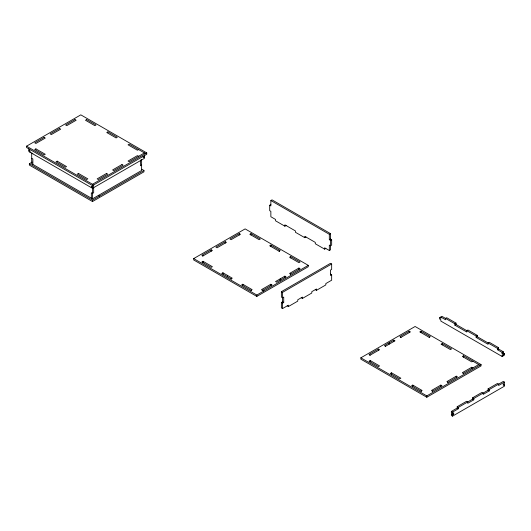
<?xml version="1.0" encoding="UTF-8"?>
<svg xmlns="http://www.w3.org/2000/svg" width="531" height="531" viewBox="0 0 531 531"><rect width="100%" height="100%" fill="white"/><g stroke="black" fill="none" stroke-linecap="round" stroke-linejoin="round"><path stroke-width="0.8" d="M26.55 146.178L80.812 114.849L146.762 152.928L146.762 154.275L92.5 185.604L26.55 147.525L26.55 146.178L92.5 184.257L146.762 152.928M141.804 169.236L143.954 170.484L143.954 171.832L92.5 201.541L29.358 165.081L29.358 163.734L32.212 162.081M138.578 149.55L137.41 150.227L128.051 144.824L129.219 144.153L145.594 153.605M144.425 152.928L129.219 161.703L128.051 161.032L137.41 155.629L138.578 156.306M144.425 156.977L143.251 157.654L143.251 156.306M92.5 188.034L93.675 187.363L93.675 192.76L92.5 193.437L91.332 192.76L91.332 198.163M141.618 165.081L140.449 165.758L140.449 160.355L141.618 159.678L141.618 170.484L92.5 198.84L31.694 163.734L31.694 152.928L32.862 153.605M29.358 163.734L92.5 200.187L143.954 170.484M286.056 225.516L284.888 226.193L275.536 220.79L275.536 219.442L270.856 216.741L270.856 211.338L269.688 210.668L269.688 205.265L270.856 205.942L270.856 200.539L272.025 199.862L330.494 233.62L330.494 239.023L331.663 239.693L331.663 245.096L330.494 245.773L329.326 245.096L329.326 250.499L330.494 249.822L330.494 240.37L331.663 239.693M269.688 205.265L270.856 204.588M193.676 258.597L245.13 228.894L308.279 265.354L308.279 266.701L256.825 296.411L193.676 259.951L193.676 258.597L256.825 295.057L308.279 265.354M202.53 256.188L212.387 250.499L211.219 249.822L201.86 255.225L203.034 255.902M225.25 241.724L215.898 247.121L217.066 247.798L226.418 242.395L225.25 241.724L225.25 243.072M239.282 233.62L229.93 239.023L231.098 239.693L240.45 234.297L239.282 233.62L239.282 234.967M203.034 261.298L201.86 261.975L211.219 267.378L212.387 266.701L203.034 261.298L203.034 262.653M250.977 233.62L249.809 234.297L259.161 239.693L260.329 239.023L250.977 233.62L250.977 234.967M231.098 278.855L232.266 278.178L222.914 272.775L221.739 273.452L231.596 279.147M279.04 251.176L280.209 250.499L270.856 245.096L269.688 245.773L279.545 251.462M284.888 226.193L284.888 224.845L295.415 230.919L295.415 232.273L304.767 237.669L305.936 236.999M250.977 290.331L252.145 289.654L242.793 284.258L241.618 284.928L251.475 290.623M290.736 256.573L289.568 257.25L298.92 262.653L300.088 261.975L290.736 256.573L290.736 257.927M270.856 200.539L329.326 234.297L330.494 233.62M329.326 234.297L329.326 239.693L330.494 239.023M304.767 237.669L304.767 236.322L315.295 242.395L315.295 243.749L324.647 249.145L325.815 248.475M262.168 290.623L272.025 284.928L270.856 284.258L261.498 289.654L263.841 291.008M284.888 276.153L275.536 281.556L276.704 282.233L286.056 276.83L284.888 276.153L284.888 277.507M290.231 274.421L300.088 268.726L298.92 268.049L289.568 273.452L290.736 274.129M287.225 305.863L288.399 306.533L288.399 305.186L282.552 308.557L281.377 307.887L281.377 302.484L282.552 303.161L283.72 302.484L283.72 297.081L282.552 297.758L281.377 297.081L281.377 291.678L330.494 263.323L331.663 264L331.663 269.403L330.494 270.08L330.494 275.476L331.663 274.806L331.663 280.202L325.815 283.581L325.815 284.928L316.463 290.331L315.295 289.654M281.377 291.678L282.552 292.355L331.663 264M281.377 302.484L282.552 301.807L283.72 302.484M288.399 306.533L297.752 301.137L297.752 299.783L302.431 297.081L302.431 298.435L301.256 297.758M302.431 298.435L311.783 293.032L311.783 291.685L316.463 288.983L316.463 290.331M360.848 357.814L415.109 326.492L481.059 364.571L481.059 365.919L426.805 397.248L360.848 359.168L360.848 357.814L426.805 395.894L481.059 364.571M369.702 355.405L379.559 349.717L378.391 349.04L369.038 354.442L370.207 355.12M385.141 346.497L394.998 340.802L393.829 340.132L384.471 345.528L385.639 346.205M400.573 337.583L410.43 331.895L409.262 331.218L399.909 336.621L401.078 337.291M503.282 353.095L503.282 351.741L498.602 349.04L498.602 347.692L497.434 348.363L497.434 349.717L502.114 352.418L502.114 353.765L503.282 353.095L504.45 353.765L504.45 355.12L502.114 356.467L440.836 321.089L440.836 319.742L439.668 319.065L439.668 317.717L442.004 316.363L454.868 323.791L456.036 323.113L456.036 324.468L454.868 325.145L454.868 323.791M370.207 360.516L369.038 361.193L378.391 366.596L379.559 365.919L370.207 360.516L370.207 361.87M429.141 337.291L430.309 336.621L420.957 331.218L419.789 331.895L429.645 337.583M391.486 372.808L390.318 373.479L399.677 378.882L400.845 378.205L391.486 372.808L391.486 374.156M442.237 343.504L441.069 344.181L450.427 349.584L451.596 348.907L442.237 343.504L442.237 344.858M476.154 336.077L477.323 335.406L477.323 336.754L476.154 337.431L476.154 336.077L456.036 324.468M420.957 391.168L422.125 390.491L412.773 385.094L411.605 385.765L421.455 391.46M479.891 365.242L463.523 355.79L462.355 356.467L471.707 361.87L472.875 361.193M497.434 349.717L498.602 349.04M432.148 391.46L442.004 385.765L440.836 385.094L431.484 390.491L432.652 391.168M447.587 382.546L457.443 376.857L456.275 376.18L446.916 381.583L448.084 382.26M472.875 367.943L471.707 367.273L462.355 372.669L463.523 373.346M463.019 373.638L478.723 364.571M502.114 352.418L503.282 351.741M502.114 353.765L503.282 354.442L504.45 353.765M504.45 384.822L503.282 385.499L503.282 384.145L504.45 384.822L504.45 386.176L452.531 416.151L451.363 415.474L451.363 414.127L453.7 412.773L453.7 414.127L451.363 412.773L451.363 411.425L457.204 408.047L457.204 406.7L466.563 401.297L467.731 401.974L467.731 403.321L473.811 399.81L473.811 398.462L472.643 397.785L472.643 399.133L473.811 399.81M472.643 397.785L481.995 392.382L483.17 393.059L483.17 394.407L489.25 390.902L489.25 389.548L488.082 388.871L488.082 390.225L489.25 390.902M488.082 388.871L497.434 383.475L498.602 384.145L498.602 385.499L504.45 382.121L504.45 383.475L503.282 384.145M457.204 406.7L458.379 407.37L472.643 399.133M473.811 398.462L488.082 390.225M489.25 389.548L503.282 381.45L504.45 382.121M451.363 411.425L452.531 412.096L458.379 408.724L458.379 407.37M451.363 414.127L452.531 414.797L453.7 414.127M329.326 239.693L330.494 240.37M456.036 323.113L446.684 317.717L445.516 318.388L445.516 319.742L440.836 317.04L440.836 318.388L439.668 317.717M477.323 335.406L467.964 330.003L466.795 330.68L466.795 332.028L454.868 325.145M498.602 347.692L489.25 342.289L488.082 342.966L488.082 344.314L476.154 337.431M329.326 250.499L324.647 247.798L324.647 249.145M477.323 336.754L497.434 348.363M330.494 274.129L331.663 274.806M28.886 150.227L30.061 150.904L30.061 152.251M98.348 195.461L99.516 196.138M31.694 158.331L32.862 159.008L32.862 164.404M457.204 408.047L458.379 408.724M503.282 354.442L503.282 355.79L502.114 355.12L502.114 356.467M471.707 367.273L471.707 368.62M463.523 355.79L463.523 357.144M456.275 376.18L456.275 377.534M452.531 412.096L452.531 413.45M452.531 414.797L452.531 416.151M440.836 385.094L440.836 386.442M426.805 395.894L426.805 397.248M420.957 331.218L420.957 332.565M412.773 385.094L412.773 386.442M409.262 331.218L409.262 332.565M393.829 340.132L393.829 341.479M389.15 342.827L389.15 344.181M378.391 349.04L378.391 350.394M298.92 268.049L298.92 269.403M282.552 292.355L282.552 301.807M282.552 303.161L282.552 308.557M280.209 278.855L280.209 280.202M270.856 245.096L270.856 246.45M270.856 284.258L270.856 285.605M256.825 295.057L256.825 296.411M242.793 284.258L242.793 285.605M227.587 275.476L227.587 276.83M222.914 272.775L222.914 274.129M211.219 249.822L211.219 251.176M144.425 155.629L144.425 158.331L92.5 188.306L28.886 151.581L28.886 148.879M93.675 184.927L93.675 186.281L92.5 186.952L91.332 186.281L91.332 187.629M92.5 184.257L92.5 198.84M92.5 200.187L92.5 201.541M44.093 137.403L34.734 142.799L35.902 143.476L45.261 138.073L44.093 137.403M59.525 128.489L50.173 133.892L51.341 134.562L60.693 129.166L59.525 128.489M74.964 119.575L65.605 124.977L66.773 125.655L76.132 120.252L74.964 119.575M35.902 148.879L34.734 149.55L44.093 154.952L45.261 154.275L35.902 148.879M86.653 119.575L85.484 120.252L94.843 125.655L96.011 124.977L86.653 119.575M57.189 161.165L56.02 161.842L65.373 167.238L66.541 166.568L57.189 161.165M107.939 131.867L106.771 132.538L116.123 137.941L117.291 137.263L107.939 131.867M78.469 173.451L77.3 174.128L86.653 179.531L87.827 178.854L78.469 173.451M106.539 173.451L97.18 178.854L98.348 179.531L107.707 174.128L106.539 173.451M121.971 164.544L112.618 169.94L113.787 170.617L123.139 165.214L121.971 164.544"/></g></svg>
